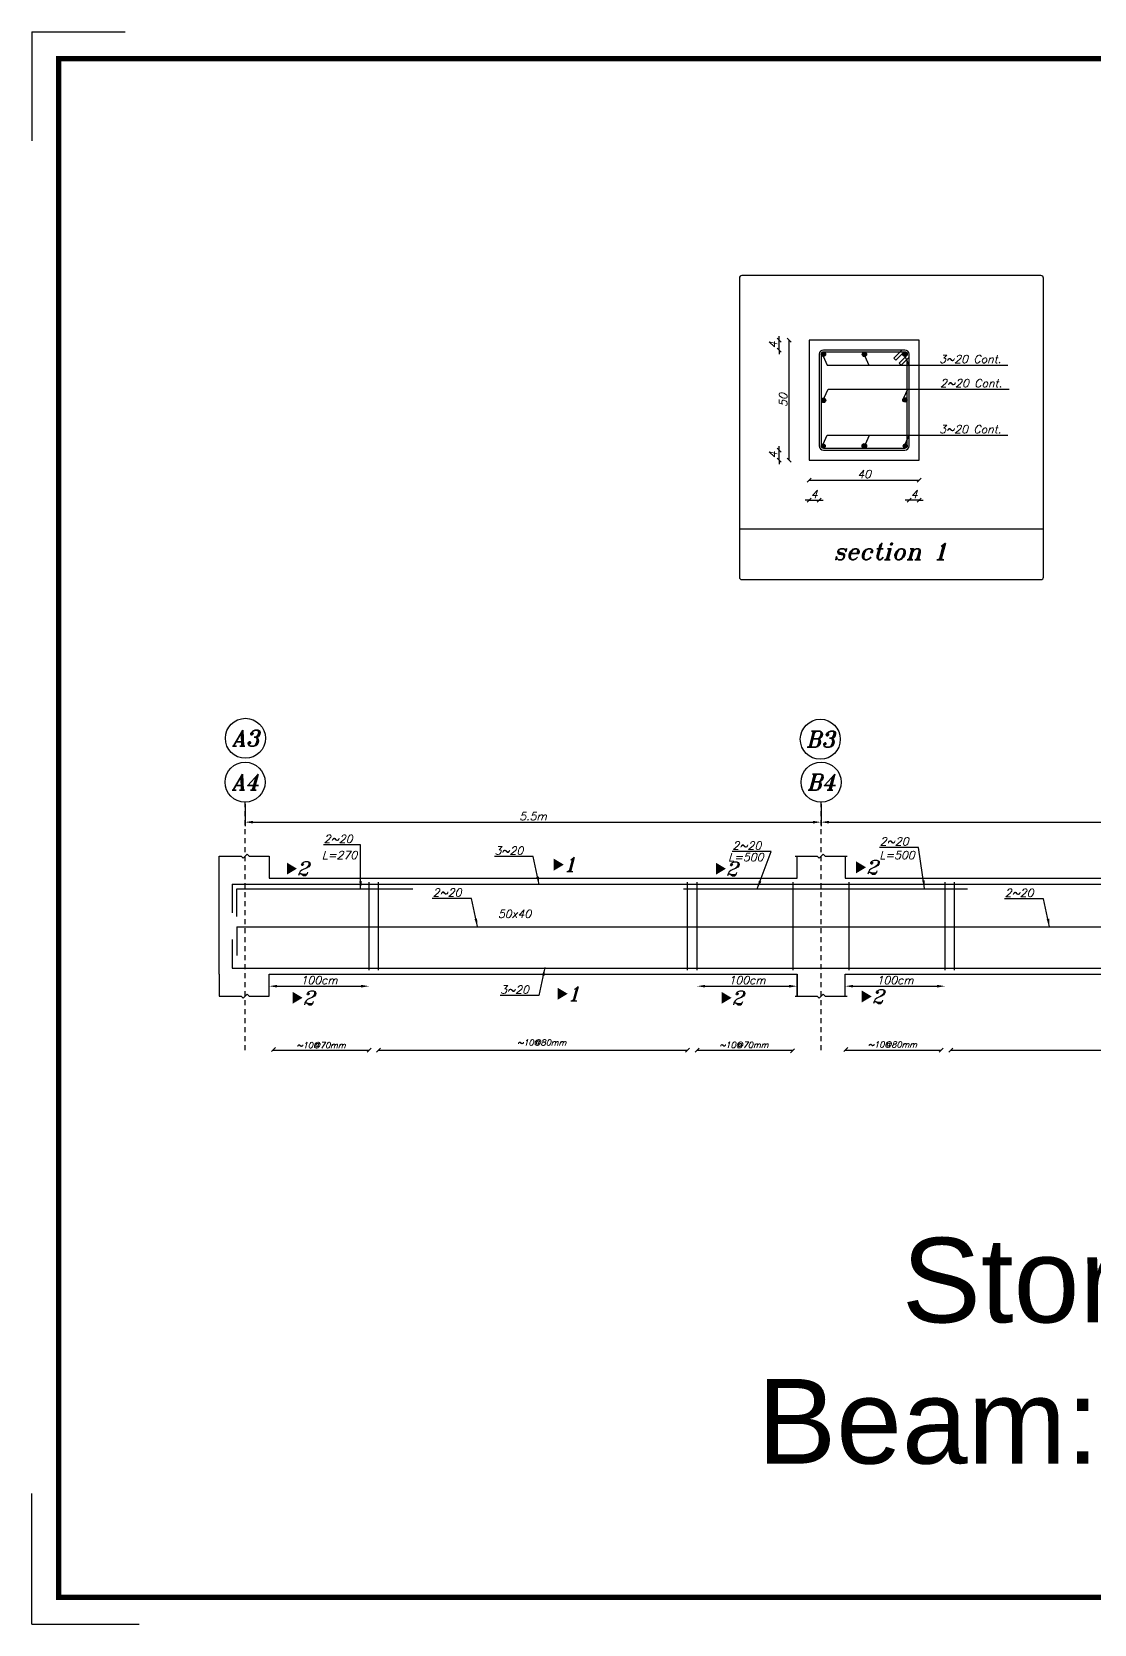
# Model space of a CAD drawing. Header units: inches. Extents: x -1152 to 1352, y 183 to 608.
# Drawn here: x 656.78 to 683.34, y 232.89 to 272.69 of the extents above; entities that cross this region are included whole.
import ezdxf
from ezdxf.enums import TextEntityAlignment as Align

# ---------------------------------------------------------------- set-up
doc = ezdxf.new("R2010")
doc.units = ezdxf.units.IN
doc.header["$MEASUREMENT"] = 0
doc.linetypes.add('HIDDEN2', pattern=[0.1875, 0.125, -0.0625])
doc.layers.add('Layer4', color=252, linetype='Continuous', lineweight=25)
doc.layers.add('SAZE_DRAWINGS', color=7, linetype='Continuous')
doc.styles.add('SAZE_STYLE', font='romancp.shx', dxfattribs={"oblique": 15})
doc.styles.add('SAZE_STYLE1', font='romant.shx', dxfattribs={"oblique": 15})
doc.styles.get("Standard").update_dxf_attribs({"font": 'arial.ttf'})
doc.dimstyles.new('SAZE_DIM_STYLE', dxfattribs={"dimtxt": 0.2, "dimasz": 0.2, "dimexe": 0.1, "dimexo": 0.05, "dimgap": 0.05, "dimtad": 0, "dimzin": 0, "dimdsep": 46, "dimtxsty": 'SAZE_STYLE', "dimcen": 0.09, "dimclrd": 2, "dimclre": 2, "dimclrt": 3, "dimadec": 0, "dimazin": 0, "dimtfac": 1, "dimtdec": 4, "dimtix": 1, "dimtmove": 1, "dimatfit": 3, "dimfxl": 1, "dimtolj": 1, "dimtzin": 0, "dimarcsym": 0})

# ---------------------------------------------------------------- blocks, each defined once
blk = doc.blocks.new('SAZE-CIR-COL')
at = {"layer": 'SAZE_DRAWINGS'}
h = blk.add_hatch(color=0, dxfattribs=at)
h.dxf.hatch_style = 1
h.paths.add_polyline_path([(0.5, 0, 1), (-0.5, 0, 1)])
at = {"layer": 'SAZE_DRAWINGS', "color": 0}
blk.add_circle((0, 0), 0.5, dxfattribs=at)
blk = doc.blocks.new('_Oblique')
at = {"color": 0, "linetype": 'ByBlock', "lineweight": -2}
blk.add_line((-0.5, -0.5), (0.5, 0.5), dxfattribs=at)
blk = doc.blocks.new('*D162')
at = {"layer": 'DEFPOINTS', "color": 0, "transparency": 16777216}
for p in [(676.213, 260.989), (676.463, 260.989), (676.463, 260.989)]:
    blk.add_point(p, dxfattribs=at)
at = {"layer": 'SAZE_DRAWINGS', "color": 2, "lineweight": -2, "transparency": 16777216}
for p, q in [((676.213, 260.989), (676.113, 260.989)), ((676.213, 260.989), (676.463, 260.989)), ((676.463, 260.989), (676.563, 260.989))]:
    blk.add_line(p, q, dxfattribs=at)
at = {"layer": 'SAZE_DRAWINGS', "color": 2, "lineweight": -2, "transparency": 16777216, "xscale": 0.1, "yscale": 0.1, "zscale": 0.1}
blk.add_blockref('_Oblique', (676.213, 260.989), dxfattribs=at)
at = {"layer": 'SAZE_DRAWINGS', "color": 2, "lineweight": -2, "transparency": 16777216, "xscale": 0.1, "yscale": 0.1, "zscale": 0.1, "rotation": 180}
blk.add_blockref('_Oblique', (676.463, 260.989), dxfattribs=at)
at = {"layer": 'SAZE_DRAWINGS', "color": 3, "transparency": 16777216, "insert": (676.338, 261.139), "char_height": 0.2, "attachment_point": 5, "style": 'SAZE_STYLE'}
blk.add_mtext('\\A1;4', dxfattribs=at)
blk = doc.blocks.new('*D163')
at = {"layer": 'DEFPOINTS', "color": 0, "transparency": 16777216}
for p in [(676.213, 261.489), (678.963, 261.489), (678.963, 261.489)]:
    blk.add_point(p, dxfattribs=at)
at = {"layer": 'SAZE_DRAWINGS', "color": 2, "lineweight": -2, "transparency": 16777216}
blk.add_line((676.213, 261.489), (678.963, 261.489), dxfattribs=at)
at = {"layer": 'SAZE_DRAWINGS', "color": 2, "lineweight": -2, "transparency": 16777216, "xscale": 0.1, "yscale": 0.1, "zscale": 0.1, "rotation": 180}
blk.add_blockref('_Oblique', (676.213, 261.489), dxfattribs=at)
at = {"layer": 'SAZE_DRAWINGS', "color": 2, "lineweight": -2, "transparency": 16777216, "xscale": 0.1, "yscale": 0.1, "zscale": 0.1}
blk.add_blockref('_Oblique', (678.963, 261.489), dxfattribs=at)
at = {"layer": 'SAZE_DRAWINGS', "color": 3, "transparency": 16777216, "insert": (677.588, 261.639), "char_height": 0.2, "attachment_point": 5, "style": 'SAZE_STYLE'}
blk.add_mtext('\\A1;40', dxfattribs=at)
blk = doc.blocks.new('*D164')
at = {"layer": 'DEFPOINTS', "color": 0, "transparency": 16777216}
for p in [(678.713, 260.989), (678.713, 260.989), (678.963, 260.989)]:
    blk.add_point(p, dxfattribs=at)
at = {"layer": 'SAZE_DRAWINGS', "color": 2, "lineweight": -2, "transparency": 16777216}
for p, q in [((678.713, 260.989), (678.613, 260.989)), ((678.963, 260.989), (678.713, 260.989)), ((678.963, 260.989), (679.063, 260.989))]:
    blk.add_line(p, q, dxfattribs=at)
at = {"layer": 'SAZE_DRAWINGS', "color": 2, "lineweight": -2, "transparency": 16777216, "xscale": 0.1, "yscale": 0.1, "zscale": 0.1}
blk.add_blockref('_Oblique', (678.713, 260.989), dxfattribs=at)
at = {"layer": 'SAZE_DRAWINGS', "color": 2, "lineweight": -2, "transparency": 16777216, "xscale": 0.1, "yscale": 0.1, "zscale": 0.1, "rotation": 180}
blk.add_blockref('_Oblique', (678.963, 260.989), dxfattribs=at)
at = {"layer": 'SAZE_DRAWINGS', "color": 3, "transparency": 16777216, "insert": (678.838, 261.139), "char_height": 0.2, "attachment_point": 5, "style": 'SAZE_STYLE'}
blk.add_mtext('\\A1;4', dxfattribs=at)
blk = doc.blocks.new('*D165')
at = {"layer": 'DEFPOINTS', "color": 0, "transparency": 16777216}
for p in [(675.463, 262.239), (675.463, 262.239), (675.463, 261.989)]:
    blk.add_point(p, dxfattribs=at)
at = {"layer": 'SAZE_DRAWINGS', "color": 2, "lineweight": -2, "transparency": 16777216}
for p, q in [((675.463, 262.239), (675.463, 262.339)), ((675.463, 261.989), (675.463, 262.239)), ((675.463, 261.989), (675.463, 261.889))]:
    blk.add_line(p, q, dxfattribs=at)
at = {"layer": 'SAZE_DRAWINGS', "color": 2, "lineweight": -2, "transparency": 16777216, "xscale": 0.1, "yscale": 0.1, "zscale": 0.1}
for p, rotation in [((675.463, 262.239), 270), ((675.463, 261.989), 90)]:
    blk.add_blockref('_Oblique', p, dxfattribs=dict(at, rotation=rotation))
at = {"layer": 'SAZE_DRAWINGS', "color": 3, "transparency": 16777216, "insert": (675.313, 262.114), "char_height": 0.2, "attachment_point": 5, "rotation": 90, "style": 'SAZE_STYLE'}
blk.add_mtext('\\A1;4', dxfattribs=at)
blk = doc.blocks.new('*D166')
at = {"layer": 'DEFPOINTS', "color": 0, "transparency": 16777216}
for p in [(675.713, 264.989), (675.713, 264.989), (675.713, 261.989)]:
    blk.add_point(p, dxfattribs=at)
at = {"layer": 'SAZE_DRAWINGS', "color": 2, "lineweight": -2, "transparency": 16777216}
blk.add_line((675.713, 261.989), (675.713, 264.989), dxfattribs=at)
at = {"layer": 'SAZE_DRAWINGS', "color": 2, "lineweight": -2, "transparency": 16777216, "xscale": 0.1, "yscale": 0.1, "zscale": 0.1}
for p, rotation in [((675.713, 264.989), 90), ((675.713, 261.989), 270)]:
    blk.add_blockref('_Oblique', p, dxfattribs=dict(at, rotation=rotation))
at = {"layer": 'SAZE_DRAWINGS', "color": 3, "transparency": 16777216, "insert": (675.563, 263.489), "char_height": 0.2, "attachment_point": 5, "rotation": 90, "style": 'SAZE_STYLE'}
blk.add_mtext('\\A1;50', dxfattribs=at)
blk = doc.blocks.new('*D167')
at = {"layer": 'DEFPOINTS', "color": 0, "transparency": 16777216}
for p in [(675.463, 264.989), (675.463, 264.989), (675.463, 264.739)]:
    blk.add_point(p, dxfattribs=at)
at = {"layer": 'SAZE_DRAWINGS', "color": 2, "lineweight": -2, "transparency": 16777216}
for p, q in [((675.463, 264.989), (675.463, 265.089)), ((675.463, 264.739), (675.463, 264.989)), ((675.463, 264.739), (675.463, 264.639))]:
    blk.add_line(p, q, dxfattribs=at)
at = {"layer": 'SAZE_DRAWINGS', "color": 2, "lineweight": -2, "transparency": 16777216, "xscale": 0.1, "yscale": 0.1, "zscale": 0.1}
for p, rotation in [((675.463, 264.989), 270), ((675.463, 264.739), 90)]:
    blk.add_blockref('_Oblique', p, dxfattribs=dict(at, rotation=rotation))
at = {"layer": 'SAZE_DRAWINGS', "color": 3, "transparency": 16777216, "insert": (675.313, 264.864), "char_height": 0.2, "attachment_point": 5, "rotation": 90, "style": 'SAZE_STYLE'}
blk.add_mtext('\\A1;4', dxfattribs=at)
blk = doc.blocks.new('*D191')
at = {"layer": 'DEFPOINTS', "color": 0, "transparency": 16777216}
for p in [(676.511, 253.437), (692.751, 253.437), (692.751, 252.937)]:
    blk.add_point(p, dxfattribs=at)
at = {"layer": 'SAZE_DRAWINGS', "color": 2, "lineweight": -2, "transparency": 16777216}
for p, q in [((676.511, 253.387), (676.511, 252.837)), ((692.751, 253.387), (692.751, 252.837)), ((676.711, 252.937), (692.551, 252.937))]:
    blk.add_line(p, q, dxfattribs=at)
at = {"layer": 'SAZE_DRAWINGS', "color": 2, "transparency": 16777216}
for points in [[(676.711, 252.97), (676.711, 252.903), (676.511, 252.937)], [(692.551, 252.97), (692.551, 252.903), (692.751, 252.937)]]:
    blk.add_solid(points, dxfattribs=at)
at = {"layer": 'SAZE_DRAWINGS', "color": 3, "transparency": 16777216, "insert": (684.631, 253.087), "char_height": 0.2, "attachment_point": 5, "style": 'SAZE_STYLE'}
blk.add_mtext('\\A1;6m', dxfattribs=at)
blk = doc.blocks.new('*D193')
at = {"layer": 'DEFPOINTS', "color": 0, "transparency": 16777216}
for p in [(677.111, 248.837), (679.611, 248.837), (679.611, 248.837)]:
    blk.add_point(p, dxfattribs=at)
at = {"layer": 'SAZE_DRAWINGS', "color": 2, "lineweight": -2, "transparency": 16777216}
blk.add_line((677.311, 248.837), (679.411, 248.837), dxfattribs=at)
at = {"layer": 'SAZE_DRAWINGS', "color": 2, "transparency": 16777216}
for points in [[(677.311, 248.87), (677.311, 248.803), (677.111, 248.837)], [(679.411, 248.87), (679.411, 248.803), (679.611, 248.837)]]:
    blk.add_solid(points, dxfattribs=at)
at = {"layer": 'SAZE_DRAWINGS', "color": 3, "transparency": 16777216, "insert": (678.361, 248.987), "char_height": 0.2, "attachment_point": 5, "style": 'SAZE_STYLE'}
blk.add_mtext('\\A1;100cm', dxfattribs=at)
blk = doc.blocks.new('*D197')
at = {"layer": 'DEFPOINTS', "color": 0, "transparency": 16777216}
for p in [(662.711, 248.837), (665.211, 248.837), (665.211, 248.837)]:
    blk.add_point(p, dxfattribs=at)
at = {"layer": 'SAZE_DRAWINGS', "color": 2, "lineweight": -2, "transparency": 16777216}
blk.add_line((662.911, 248.837), (665.011, 248.837), dxfattribs=at)
at = {"layer": 'SAZE_DRAWINGS', "color": 2, "transparency": 16777216}
for points in [[(662.911, 248.87), (662.911, 248.803), (662.711, 248.837)], [(665.011, 248.87), (665.011, 248.803), (665.211, 248.837)]]:
    blk.add_solid(points, dxfattribs=at)
at = {"layer": 'SAZE_DRAWINGS', "color": 3, "transparency": 16777216, "insert": (663.961, 248.987), "char_height": 0.2, "attachment_point": 5, "style": 'SAZE_STYLE'}
blk.add_mtext('\\A1;100cm', dxfattribs=at)
blk = doc.blocks.new('*D198')
at = {"layer": 'DEFPOINTS', "color": 0, "transparency": 16777216}
for p in [(673.411, 248.837), (675.911, 248.837), (675.911, 248.837)]:
    blk.add_point(p, dxfattribs=at)
at = {"layer": 'SAZE_DRAWINGS', "color": 2, "lineweight": -2, "transparency": 16777216}
blk.add_line((673.611, 248.837), (675.711, 248.837), dxfattribs=at)
at = {"layer": 'SAZE_DRAWINGS', "color": 2, "transparency": 16777216}
for points in [[(673.611, 248.87), (673.611, 248.803), (673.411, 248.837)], [(675.711, 248.87), (675.711, 248.803), (675.911, 248.837)]]:
    blk.add_solid(points, dxfattribs=at)
at = {"layer": 'SAZE_DRAWINGS', "color": 3, "transparency": 16777216, "insert": (674.661, 248.987), "char_height": 0.2, "attachment_point": 5, "style": 'SAZE_STYLE'}
blk.add_mtext('\\A1;100cm', dxfattribs=at)
blk = doc.blocks.new('*D190')
at = {"layer": 'DEFPOINTS', "color": 0, "transparency": 16777216}
for p in [(662.111, 253.437), (676.511, 253.437), (676.511, 252.937)]:
    blk.add_point(p, dxfattribs=at)
at = {"layer": 'SAZE_DRAWINGS', "color": 2, "lineweight": -2, "transparency": 16777216}
for p, q in [((662.111, 253.387), (662.111, 252.837)), ((676.511, 253.387), (676.511, 252.837)), ((662.311, 252.937), (676.311, 252.937))]:
    blk.add_line(p, q, dxfattribs=at)
at = {"layer": 'SAZE_DRAWINGS', "color": 2, "transparency": 16777216}
for points in [[(662.311, 252.97), (662.311, 252.903), (662.111, 252.937)], [(676.311, 252.97), (676.311, 252.903), (676.511, 252.937)]]:
    blk.add_solid(points, dxfattribs=at)
at = {"layer": 'SAZE_DRAWINGS', "color": 3, "transparency": 16777216, "insert": (669.311, 253.087), "char_height": 0.2, "attachment_point": 5, "style": 'SAZE_STYLE'}
blk.add_mtext('\\A1;5.5m', dxfattribs=at)

msp = doc.modelspace()

# ---------------------------------------------------------------- linework, layer by layer
at = {"color": 6}
for p, q in [((661.79175, 251.38666), (661.79175, 250.66863)), ((661.79175, 250.00469), (661.79175, 249.28666)), ((661.90845, 250.32404), (661.90845, 249.60601))]:
    msp.add_line(p, q, dxfattribs=at)
at = {"layer": 'Layer4'}
for p, q in [((656.78004, 272.69218), (656.78004, 269.97143)), ((656.78004, 272.69218), (659.11273, 272.69218)), ((656.78004, 232.88968), (656.78004, 236.1565)), ((656.78004, 232.88968), (659.46039, 232.88968))]:
    msp.add_line(p, q, dxfattribs=at)
at = {"layer": 'Layer4', "const_width": 0.13402}
msp.add_lwpolyline([(657.45011, 272.0221), (712.39633, 272.0221), (712.39633, 233.55975), (657.45011, 233.55975)], close=True, dxfattribs=at)
at = {"layer": 'SAZE_DRAWINGS', "color": 8}
msp.add_line((674.46742, 260.26619), (682.06965, 260.26619), dxfattribs=at)
msp.add_lwpolyline([(674.53077, 258.99871), (682.0063, 258.99871, 0.41421356), (682.06965, 259.06206), (682.06965, 266.53759, 0.41421356), (682.0063, 266.60094), (674.53077, 266.60094, 0.41421356), (674.46742, 266.53759), (674.46742, 259.06206, 0.41421356)], format="xyb", close=True, dxfattribs=at)
at = {"layer": 'SAZE_DRAWINGS', "color": 3}
msp.add_lwpolyline([(676.21323, 261.98894), (678.96323, 261.98894), (678.96323, 264.98894), (676.21323, 264.98894)], close=True, dxfattribs=at)
at = {"layer": 'SAZE_DRAWINGS', "color": 4}
msp.add_lwpolyline([(676.56823, 262.23894), (678.60823, 262.23894, 0.41421356), (678.71323, 262.34394), (678.71323, 264.63394, 0.41421356), (678.60823, 264.73894), (676.56823, 264.73894, 0.41421356), (676.46323, 264.63394), (676.46323, 262.34394, 0.41421356)], format="xyb", close=True, dxfattribs=at)
for points, format in [([(678.66323, 264.60894), (678.66323, 264.63394, 0.41421356), (678.60823, 264.68894), (676.56823, 264.68894, 0.41421356), (676.51323, 264.63394), (676.51323, 262.34394, 0.41421356), (676.56823, 262.28894), (678.60823, 262.28894, 0.41421356), (678.66323, 262.34394), (678.66323, 264.50894)], "xyb"), ([(669.8272, 251.87538, 0.3, 0, 0), (670.0772, 251.87538, 0, 0, 0)], "xyseb"), ([(677.38481, 251.80802, 0.3, 0, 0), (677.63481, 251.80802, 0, 0, 0)], "xyseb"), ([(663.15481, 251.77522, 0.3, 0, 0), (663.40481, 251.77522, 0, 0, 0)], "xyseb"), ([(673.88012, 251.77355, 0.3, 0, 0), (674.13012, 251.77355, 0, 0, 0)], "xyseb"), ([(669.92556, 248.64802, 0.3, 0, 0), (670.17556, 248.64802, 0, 0, 0)], "xyseb"), ([(663.29773, 248.5471, 0.3, 0, 0), (663.54773, 248.5471, 0, 0, 0)], "xyseb"), ([(674.02304, 248.54543, 0.3, 0, 0), (674.27304, 248.54543, 0, 0, 0)], "xyseb"), ([(677.52774, 248.5799, 0.3, 0, 0), (677.77774, 248.5799, 0, 0, 0)], "xyseb")]:
    msp.add_lwpolyline(points, format=format, dxfattribs=at)
for points in [[(678.58323, 264.68894), (678.38323, 264.48894), (678.33323, 264.53894), (678.53323, 264.73894)], [(678.66323, 264.60894), (678.46323, 264.40894), (678.51323, 264.35894), (678.71323, 264.55894)]]:
    msp.add_lwpolyline(points, dxfattribs=at)
at = {"layer": 'SAZE_DRAWINGS', "color": 2, "linetype": 'HIDDEN2'}
for points in [[(662.11094, 247.23666), (662.11094, 253.43666)], [(676.51094, 247.23666), (676.51094, 253.43666)]]:
    msp.add_lwpolyline(points, dxfattribs=at)
at = {"layer": 'SAZE_DRAWINGS', "color": 8}
for points in [[(661.46094, 252.08666), (662.01094, 252.08666), (662.06094, 252.03666), (662.16094, 252.13666), (662.21094, 252.08666), (662.71094, 252.08666)], [(675.86094, 252.08666), (676.41094, 252.08666), (676.46094, 252.03666), (676.56094, 252.13666), (676.61094, 252.08666), (677.16094, 252.08666)], [(661.46094, 248.58666), (662.01094, 248.58666), (662.06094, 248.53666), (662.16094, 248.63666), (662.21094, 248.58666), (662.71094, 248.58666)], [(675.86094, 248.58666), (676.41094, 248.58666), (676.46094, 248.53666), (676.56094, 248.63666), (676.61094, 248.58666), (677.16094, 248.58666)]]:
    msp.add_lwpolyline(points, dxfattribs=at)
at = {"layer": 'SAZE_DRAWINGS', "color": 3, "linetype": 'Continuous'}
for points in [[(661.46094, 249.13666), (661.46094, 252.08666)], [(662.71094, 252.08666), (662.71094, 251.53666), (675.91094, 251.53666), (675.91094, 252.08666)], [(675.91094, 251.53666), (675.91094, 252.08666)], [(677.11094, 252.08666), (677.11094, 251.53666), (692.15094, 251.53666), (692.15094, 252.08666)], [(661.46094, 249.13666), (661.46094, 248.58666)], [(662.71094, 248.58666), (662.71094, 249.13666), (675.91094, 249.13666), (675.91094, 248.58666)], [(675.91094, 248.58666), (675.91094, 249.13666)], [(677.11094, 248.58666), (677.11094, 249.13666), (692.15094, 249.13666), (692.15094, 248.58666)]]:
    msp.add_lwpolyline(points, dxfattribs=at)
at = {"layer": 'SAZE_DRAWINGS', "color": 6, "linetype": 'Continuous'}
for points in [[(661.79175, 251.38666), (707.60319, 251.38666)], [(661.90576, 250.57967), (661.90576, 251.27235), (666.30856, 251.27235)], [(673.07014, 251.26957), (680.17014, 251.26957)], [(661.90845, 250.32404), (707.44098, 250.32404)], [(661.79175, 249.28666), (707.60319, 249.28666)]]:
    msp.add_lwpolyline(points, dxfattribs=at)
at = {"layer": 'SAZE_DRAWINGS', "color": 4, "linetype": 'Continuous'}
for points in [[(665.21094, 249.23666), (665.21094, 251.43666)], [(665.44894, 249.23666), (665.44894, 251.43666)], [(673.17294, 249.23666), (673.17294, 251.43666)], [(673.41094, 249.23666), (673.41094, 251.43666)], [(675.81094, 249.23666), (675.81094, 251.43666)], [(677.21094, 249.23666), (677.21094, 251.43666)], [(679.61094, 249.23666), (679.61094, 251.43666)], [(679.84894, 249.23666), (679.84894, 251.43666)]]:
    msp.add_lwpolyline(points, dxfattribs=at)
at = {"layer": 'SAZE_DRAWINGS', "color": 1}
for points in [[(662.77338, 247.2024), (662.87338, 247.3024)], [(662.81094, 247.23666), (665.21094, 247.23666)], [(665.16094, 247.18666), (665.26094, 247.28666)], [(665.39894, 247.18666), (665.49894, 247.28666)], [(665.44894, 247.23666), (673.17294, 247.23666)], [(673.12294, 247.18666), (673.22294, 247.28666)], [(673.36094, 247.18666), (673.46094, 247.28666)], [(673.41094, 247.23666), (675.81094, 247.23666)], [(675.75001, 247.17262), (675.85001, 247.27262)], [(677.07576, 247.2024), (677.17576, 247.3024)], [(677.11332, 247.23666), (679.51332, 247.23666)], [(679.46332, 247.18666), (679.56332, 247.28666)], [(679.70132, 247.18666), (679.80132, 247.28666)], [(679.75132, 247.23666), (689.53702, 247.23666)]]:
    msp.add_lwpolyline(points, dxfattribs=at)
at = {"layer": 'SAZE_DRAWINGS', "color": 2}
for centre in [(662.11951, 255.03398), (676.49147, 255.00917), (662.11094, 253.93666), (676.51094, 253.93666)]:
    msp.add_ellipse(centre, major_axis=(0.5, 0), ratio=1, dxfattribs=at)

# ---------------------------------------------------------------- block references
at = {"layer": 'SAZE_DRAWINGS', "color": 6}
for p, xscale, yscale, zscale in [((676.56823, 264.63394), 0.11, 0.11, 0.11), ((678.60823, 264.63394), 0.11, 0.11, 0.11), ((677.59448, 264.62939), 0.11, 0.11, 0.11), ((676.57274, 263.4808), 0.11, 0.11, 0.11), ((678.60541, 263.49043), 0.11, 0.11, 0.11), ((676.56323, 262.33894), 0.1, 0.1, 0.1), ((677.59164, 262.34498), 0.11, 0.11, 0.11), ((678.61323, 262.33894), 0.1, 0.1, 0.1)]:
    msp.add_blockref('SAZE-CIR-COL', p, dxfattribs=dict(at, xscale=xscale, yscale=yscale, zscale=zscale))

# ---------------------------------------------------------------- texts
at = {"color": 6, "insert": (656.90864, 242.54864), "char_height": 2.116983, "attachment_point": 1}
msp.add_mtext_dynamic_manual_height_columns('\\pxqc;Story: 2&3\\PBeam: Axis 3&4', width=57.0507531, gutter_width=36.72032, heights=[0], dxfattribs=at)
at = {"layer": 'SAZE_DRAWINGS', "color": 2, "style": 'SAZE_STYLE1', "oblique": 15}
for s, height, p in [('section 1', 0.411787, (678.2467, 259.70417)), ('50x40', 0.2, (668.84704, 250.64516))]:
    msp.add_text(s, height=height, dxfattribs=at).set_placement(p, align=Align.MIDDLE_CENTER)
at = {"layer": 'SAZE_DRAWINGS', "color": 3, "style": 'SAZE_STYLE1', "oblique": 15}
for s, p in [('A3', (662.11951, 255.03398)), ('B3', (676.49147, 255.00917)), ('A4', (662.11094, 253.93666)), ('B4', (676.51094, 253.93666))]:
    msp.add_text(s, height=0.4, dxfattribs=at).set_placement(p, align=Align.MIDDLE_CENTER)
at = {"layer": 'SAZE_DRAWINGS', "color": 2, "style": 'SAZE_STYLE1', "oblique": 15}
for s, p in [('2', (663.40481, 251.77522)), ('1', (670.0772, 251.87538)), ('2', (677.63481, 251.80802)), ('2', (674.13012, 251.77355)), ('1', (670.17556, 248.64802)), ('2', (663.54773, 248.5471)), ('2', (674.27304, 248.54543)), ('2', (677.77774, 248.5799))]:
    msp.add_text(s, height=0.35, dxfattribs=at).set_placement(p, align=Align.MIDDLE_LEFT)
at = {"layer": 'SAZE_DRAWINGS', "color": 3, "style": 'SAZE_STYLE', "oblique": 15}
for s, p in [('~10@70mm', (664.01094, 247.28666)), ('~10@80mm', (669.52729, 247.35254)), ('~10@70mm', (674.58023, 247.29168)), ('~10@80mm', (678.29489, 247.30219))]:
    msp.add_text(s, height=0.15, dxfattribs=at).set_placement(p, align=Align.CENTER)
at = {"layer": 'SAZE_DRAWINGS', "color": 3, "char_height": 0.2, "style": 'SAZE_STYLE'}
for s, insert, attachment_point in [('\\A1;3~20 Cont.', (679.46323, 264.41394), 7), ('\\A1;2~20 Cont.', (679.48415, 263.80957), 7), ('\\A1;3~20 Cont.', (679.46323, 262.65894), 7), ('\\A1;2~20', (664.79936, 252.41991), 9), ('\\A1;2~20', (675.01605, 252.25174), 9), ('\\A1;2~20', (678.69985, 252.35722), 9), ('\\A1;3~20', (669.06515, 252.12491), 9), ('\\A1;2~20', (667.52046, 251.07755), 9), ('\\A1;2~20', (681.82266, 251.07019), 9), ('\\A1;3~20', (669.20724, 248.65043), 9)]:
    msp.add_mtext(s, dxfattribs=dict(at, insert=insert, attachment_point=attachment_point))
at = {"layer": 'SAZE_DRAWINGS', "color": 2, "char_height": 0.2, "attachment_point": 3, "style": 'SAZE_STYLE'}
for s, insert in [('L=270', (664.91364, 252.21407)), ('L=500', (675.07215, 252.16386)), ('L=500', (678.85099, 252.21323))]:
    msp.add_mtext(s, dxfattribs=dict(at, insert=insert))

# ---------------------------------------------------------------- dimensions: what is measured, and where the dimension line sits
at = {"layer": 'SAZE_DRAWINGS', "color": 2}
for base, p1, p2, text, override, picture, middle in [((675.46323, 264.98894), (675.46323, 264.73894), (675.46323, 264.98894), '4', {"dimtxt": 0.2, "dimasz": 0.1, "dimgap": 0.05, "dimtad": 1, "dimdec": 1, "dimlfac": 20, "dimrnd": 5, "dimzin": 8, "dimblk": 'Oblique', "dimse1": 1, "dimse2": 1, "dimclrd": 2, "dimclre": 2, "dimclrt": 3}, '*D167', (675.31323, 264.86394)), ((675.71323, 264.98894), (675.71323, 261.98894), (675.71323, 264.98894), '50', {"dimtxt": 0.2, "dimasz": 0.1, "dimgap": 0.05, "dimtad": 1, "dimdec": 1, "dimlfac": 20, "dimrnd": 0.5, "dimzin": 8, "dimblk": 'Oblique', "dimse1": 1, "dimse2": 1, "dimclrd": 2, "dimclre": 2, "dimclrt": 3}, '*D166', (675.56323, 263.48894)), ((675.46323, 262.23894), (675.46323, 261.98894), (675.46323, 262.23894), '4', {"dimtxt": 0.2, "dimasz": 0.1, "dimgap": 0.05, "dimtad": 1, "dimdec": 1, "dimlfac": 20, "dimrnd": 5, "dimzin": 8, "dimblk": 'Oblique', "dimse1": 1, "dimse2": 1, "dimclrd": 2, "dimclre": 2, "dimclrt": 3}, '*D165', (675.31323, 262.11394))]:
    dim = msp.add_linear_dim(base=base, p1=p1, p2=p2, angle=90, text=text, dimstyle='SAZE_DIM_STYLE', override=override, dxfattribs=at)
    dim.commit()
    dim.dimension.update_dxf_attribs({"geometry": picture, "text_midpoint": middle})
for base, p1, p2, text, override, picture, middle in [((678.96323, 261.48894), (676.21323, 261.48894), (678.96323, 261.48894), '40', {"dimtxt": 0.2, "dimasz": 0.1, "dimgap": 0.05, "dimtad": 1, "dimdec": 1, "dimlfac": 20, "dimrnd": 0.5, "dimzin": 8, "dimblk": 'Oblique', "dimse1": 1, "dimse2": 1, "dimclrd": 2, "dimclre": 2, "dimclrt": 3}, '*D163', (677.58823, 261.63894)), ((676.46323, 260.98894), (676.21323, 260.98894), (676.46323, 260.98894), '4', {"dimtxt": 0.2, "dimasz": 0.1, "dimgap": 0.05, "dimtad": 1, "dimdec": 1, "dimlfac": 20, "dimrnd": 5, "dimzin": 8, "dimblk": 'Oblique', "dimse1": 1, "dimse2": 1, "dimclrd": 2, "dimclre": 2, "dimclrt": 3}, '*D162', (676.33823, 261.13894)), ((678.71323, 260.98894), (678.96323, 260.98894), (678.71323, 260.98894), '4', {"dimtxt": 0.2, "dimasz": 0.1, "dimgap": 0.05, "dimtad": 1, "dimdec": 1, "dimlfac": 20, "dimrnd": 5, "dimzin": 8, "dimblk": 'Oblique', "dimse1": 1, "dimse2": 1, "dimclrd": 2, "dimclre": 2, "dimclrt": 3}, '*D164', (678.83823, 261.13894)), ((676.51094, 252.93666), (662.11094, 253.43666), (676.51094, 253.43666), '5.5m', {"dimtxt": 0.2, "dimasz": 0.2, "dimgap": 0.05, "dimtad": 1, "dimdec": 1, "dimlfac": 50, "dimrnd": 1, "dimzin": 8, "dimclrd": 2, "dimclre": 2, "dimclrt": 3}, '*D190', (669.31094, 253.08666)), ((692.75094, 252.93666), (676.51094, 253.43666), (692.75094, 253.43666), '6m', {"dimtxt": 0.2, "dimasz": 0.2, "dimgap": 0.05, "dimtad": 1, "dimdec": 1, "dimlfac": 50, "dimrnd": 1, "dimzin": 8, "dimclrd": 2, "dimclre": 2, "dimclrt": 3}, '*D191', (684.63094, 253.08666)), ((665.21094, 248.83666), (662.71094, 248.83666), (665.21094, 248.83666), '100cm', {"dimtxt": 0.2, "dimasz": 0.2, "dimgap": 0.05, "dimtad": 1, "dimdec": 1, "dimlfac": 50, "dimrnd": 1, "dimzin": 8, "dimse1": 1, "dimse2": 1, "dimclrd": 2, "dimclre": 2, "dimclrt": 3}, '*D197', (663.96094, 248.98666)), ((675.91094, 248.83666), (673.41094, 248.83666), (675.91094, 248.83666), '100cm', {"dimtxt": 0.2, "dimasz": 0.2, "dimgap": 0.05, "dimtad": 1, "dimdec": 1, "dimlfac": 50, "dimrnd": 1, "dimzin": 8, "dimse1": 1, "dimse2": 1, "dimclrd": 2, "dimclre": 2, "dimclrt": 3}, '*D198', (674.66094, 248.98666)), ((679.61094, 248.83666), (677.11094, 248.83666), (679.61094, 248.83666), '100cm', {"dimtxt": 0.2, "dimasz": 0.2, "dimgap": 0.05, "dimtad": 1, "dimdec": 1, "dimlfac": 50, "dimrnd": 1, "dimzin": 8, "dimse1": 1, "dimse2": 1, "dimclrd": 2, "dimclre": 2, "dimclrt": 3}, '*D193', (678.36094, 248.98666))]:
    dim = msp.add_linear_dim(base=base, p1=p1, p2=p2, text=text, dimstyle='SAZE_DIM_STYLE', override=override, dxfattribs=at)
    dim.commit()
    dim.dimension.update_dxf_attribs({"geometry": picture, "text_midpoint": middle})

# ---------------------------------------------------------------- leaders
at = {"layer": 'SAZE_DRAWINGS', "annotation_type": 0, "has_hookline": 1, "hookline_direction": 0}
for points, text_width in [([(676.56323, 264.58394), (676.66323, 264.36394), (679.41323, 264.36394)], 1.71615), ([(676.58415, 263.53957), (676.68415, 263.75957), (679.43415, 263.75957)], 1.72636), ([(676.56323, 262.38894), (676.66323, 262.60894), (679.41323, 262.60894)], 1.71615)]:
    msp.add_leader(points, dimstyle='SAZE_DIM_STYLE', override={"dimasz": 0.1, "dimgap": 0.05, "dimtad": 1, "dimdec": 3, "dimse1": 1, "dimse2": 1, "dimclrd": 2}, dxfattribs=dict(at, text_width=text_width))
at = {"layer": 'SAZE_DRAWINGS'}
for points in [[(677.60255, 264.58201), (677.70255, 264.36201)], [(678.60323, 264.58394), (678.70323, 264.36394)], [(678.57736, 263.53957), (678.67736, 263.75957)], [(677.61924, 262.38894), (677.71924, 262.60894)], [(678.61323, 262.38894), (678.71323, 262.60894)]]:
    msp.add_leader(points, dimstyle='SAZE_DIM_STYLE', override={"dimasz": 0.1, "dimgap": 0.05, "dimtad": 1, "dimdec": 3, "dimse1": 1, "dimse2": 1, "dimclrd": 2}, dxfattribs=at)
at = {"layer": 'SAZE_DRAWINGS', "color": 2, "annotation_type": 0, "has_hookline": 1, "hookline_direction": 1}
for points, text_width in [([(664.99936, 251.25777), (664.99936, 252.36991), (664.84936, 252.36991)], 0.7291), ([(669.46515, 251.37491), (669.31515, 252.07491), (669.11515, 252.07491)], 0.71889), ([(674.91571, 251.27421), (675.26605, 252.20174), (675.06605, 252.20174)], 0.7291), ([(679.09985, 251.28061), (678.94985, 252.30722), (678.74985, 252.30722)], 0.7291), ([(667.92046, 250.32755), (667.77046, 251.02755), (667.57046, 251.02755)], 0.7291), ([(682.22266, 250.32019), (682.07266, 251.02019), (681.87266, 251.02019)], 0.7291), ([(669.60724, 249.30043), (669.45724, 248.60043), (669.25724, 248.60043)], 0.71889)]:
    msp.add_leader(points, dimstyle='SAZE_DIM_STYLE', override={"dimasz": 0.2, "dimgap": 0.05, "dimtad": 1, "dimclrd": 2}, dxfattribs=dict(at, text_width=text_width))

doc.saveas('drawing.dxf')
